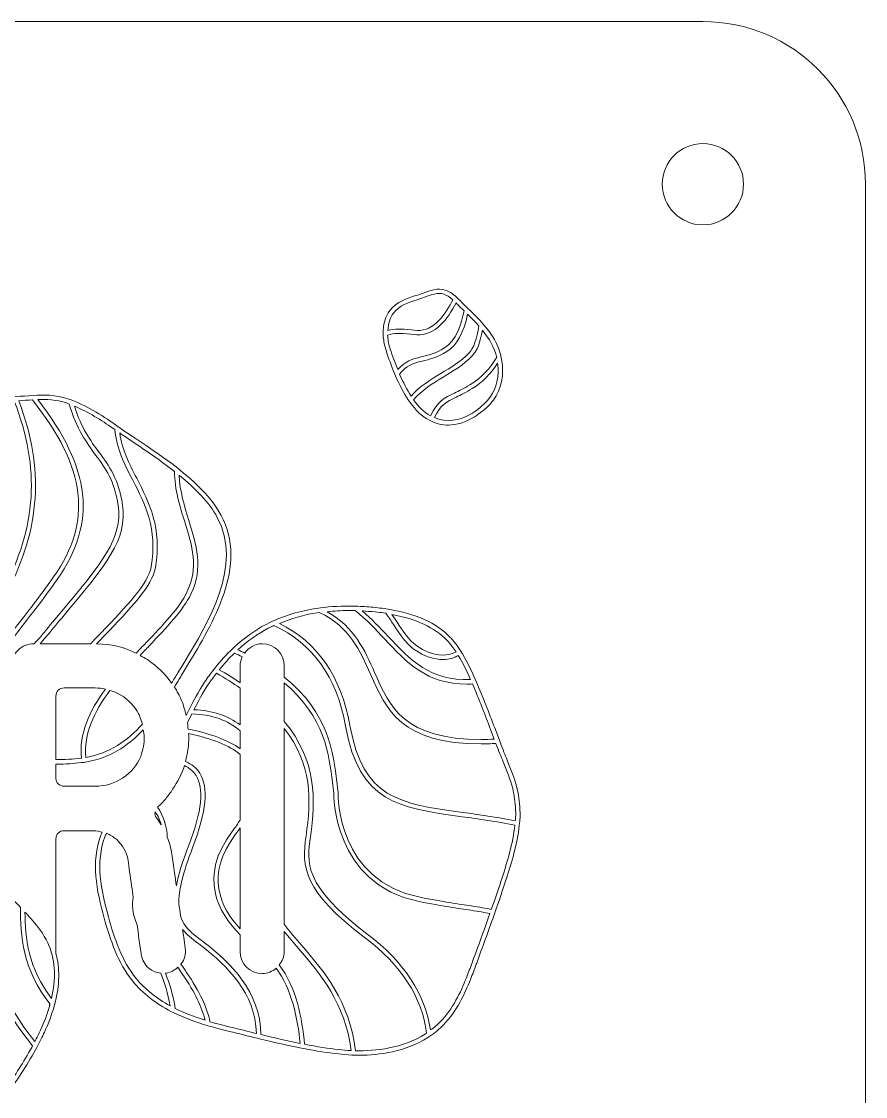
# Model space of a CAD drawing. Header units: inches. Extents: x -30 to 40, y -40 to 30.
# Drawn here: x 3.68 to 40, y -16.26 to 30 of the extents above; entities that cross this region are included whole.
import ezdxf

# ---------------------------------------------------------------- set-up
doc = ezdxf.new("R2010")
doc.units = ezdxf.units.IN
doc.header["$MEASUREMENT"] = 0
doc.layers.add('Top', color=7, linetype='Continuous')

# ---------------------------------------------------------------- blocks, each defined once
blk = doc.blocks.new('block 35')
at = {"layer": 'Top', "lineweight": 0}
blk.add_open_spline([(-30, -33), (-30, -36.866), (-26.866, -40), (-23, -40), (-23, -40), (32.999, -40), (32.999, -40), (36.866, -40), (40, -36.866), (40, -33), (40, -33), (40, 23), (40, 23), (40, 26.866), (36.866, 30), (32.999, 30), (32.999, 30), (-23, 30), (-23, 30), (-26.866, 30), (-30, 26.866), (-30, 23), (-30, 23), (-30, -33), (-30, -33)], degree=3, knots=[0, 0, 0, 0, 1, 1, 1, 2, 2, 2, 3, 3, 3, 4, 4, 4, 5, 5, 5, 6, 6, 6, 7, 7, 7, 8, 8, 8, 8], dxfattribs=at)
blk = doc.blocks.new('block 39')
at = {"layer": 'Top', "lineweight": 0}
blk.add_open_spline([(31.25, 23), (31.25, 22.034), (32.033, 21.25), (33, 21.25), (33.967, 21.25), (34.75, 22.034), (34.75, 23), (34.75, 23.966), (33.967, 24.75), (33, 24.75), (32.033, 24.75), (31.25, 23.966), (31.25, 23)], degree=3, knots=[0, 0, 0, 0, 1, 1, 1, 2, 2, 2, 3, 3, 3, 4, 4, 4, 4], dxfattribs=at)
blk = doc.blocks.new('block 41')
at = {"layer": 'Top', "lineweight": 0}
for points, knots in [([(19.365, 15.851), (19.471, 15.516), (19.594, 15.183), (19.73, 14.859), (19.73, 14.859), (19.772, 14.759), (19.772, 14.759), (19.941, 14.369), (20.126, 14.021), (20.318, 13.725), (20.318, 13.725), (20.4, 13.607), (20.4, 13.607), (20.4, 13.607), (20.4, 13.606), (20.4, 13.606), (20.638, 13.273), (20.908, 13.021), (21.208, 12.856), (21.208, 12.856), (21.292, 12.813), (21.292, 12.813), (21.536, 12.694), (21.791, 12.634), (22.051, 12.634), (22.413, 12.634), (22.785, 12.75), (23.153, 12.978), (23.215, 13.017), (23.276, 13.057), (23.337, 13.098), (23.61, 13.288), (23.824, 13.489), (23.989, 13.711), (24.336, 14.178), (24.46, 14.796), (24.34, 15.453), (24.34, 15.453), (24.309, 15.601), (24.309, 15.601), (24.307, 15.616), (24.304, 15.632), (24.299, 15.648), (24.185, 16.093), (23.941, 16.527), (23.552, 16.976), (23.552, 16.976), (23.475, 17.063), (23.475, 17.063), (23.27, 17.291), (23.055, 17.497), (22.89, 17.651), (22.89, 17.651), (22.809, 17.728), (22.809, 17.728), (22.759, 17.777), (22.707, 17.83), (22.654, 17.884), (22.595, 17.944), (22.535, 18.005), (22.472, 18.066), (22.472, 18.066), (22.401, 18.132), (22.401, 18.132), (22.219, 18.299), (22.064, 18.398), (21.915, 18.446), (21.588, 18.551), (21.255, 18.425), (20.961, 18.313), (20.856, 18.274), (20.753, 18.235), (20.654, 18.208), (20.262, 18.099), (19.821, 17.939), (19.535, 17.568), (19.33, 17.305), (19.229, 16.954), (19.242, 16.551), (19.242, 16.551), (19.249, 16.436), (19.249, 16.436), (19.265, 16.242), (19.305, 16.045), (19.365, 15.851)], [0, 0, 0, 0, 1, 1, 1, 2, 2, 2, 3, 3, 3, 4, 4, 4, 5, 5, 5, 6, 6, 6, 7, 7, 7, 8, 8, 8, 9, 9, 9, 10, 10, 10, 11, 11, 11, 12, 12, 12, 13, 13, 13, 14, 14, 14, 15, 15, 15, 16, 16, 16, 17, 17, 17, 18, 18, 18, 19, 19, 19, 20, 20, 20, 21, 21, 21, 22, 22, 22, 23, 23, 23, 24, 24, 24, 25, 25, 25, 26, 26, 26, 27, 27, 27, 28, 28, 28, 28]), ([(19.683, 17.453), (19.936, 17.779), (20.342, 17.926), (20.705, 18.027), (20.809, 18.055), (20.918, 18.096), (21.027, 18.137), (21.306, 18.242), (21.592, 18.352), (21.858, 18.267), (21.97, 18.231), (22.095, 18.148), (22.238, 18.022), (21.964, 17.476), (21.423, 16.644), (20.7, 16.711), (20.7, 16.711), (20.448, 16.734), (20.448, 16.734), (19.995, 16.776), (19.734, 16.793), (19.446, 16.699), (19.459, 16.994), (19.529, 17.254), (19.683, 17.453)], [0, 0, 0, 0, 1, 1, 1, 2, 2, 2, 3, 3, 3, 4, 4, 4, 5, 5, 5, 6, 6, 6, 7, 7, 7, 8, 8, 8, 8]), ([(22.519, 17.752), (22.574, 17.696), (22.627, 17.643), (22.679, 17.592), (22.679, 17.592), (22.723, 17.551), (22.723, 17.551), (22.613, 16.985), (22.382, 16.268), (21.883, 15.958), (21.502, 15.722), (21.172, 15.64), (20.88, 15.568), (20.505, 15.477), (20.178, 15.381), (19.869, 15.025), (19.751, 15.314), (19.639, 15.61), (19.546, 15.907), (19.488, 16.089), (19.451, 16.271), (19.437, 16.449), (19.437, 16.449), (19.434, 16.498), (19.434, 16.498), (19.714, 16.607), (19.939, 16.592), (20.431, 16.547), (20.431, 16.547), (20.684, 16.524), (20.684, 16.524), (21.472, 16.462), (22.029, 17.204), (22.381, 17.89), (22.428, 17.844), (22.475, 17.798), (22.519, 17.752)], [0, 0, 0, 0, 1, 1, 1, 2, 2, 2, 3, 3, 3, 4, 4, 4, 5, 5, 5, 6, 6, 6, 7, 7, 7, 8, 8, 8, 9, 9, 9, 10, 10, 10, 11, 11, 11, 12, 12, 12, 12]), ([(23.334, 16.938), (23.334, 16.938), (23.357, 16.913), (23.357, 16.913), (23.28, 16.35), (23.137, 15.942), (22.939, 15.739), (22.574, 15.363), (22.142, 15.106), (21.725, 14.857), (21.277, 14.589), (20.819, 14.307), (20.443, 13.884), (20.268, 14.16), (20.101, 14.476), (19.947, 14.83), (20.236, 15.209), (20.541, 15.292), (20.924, 15.386), (21.23, 15.461), (21.576, 15.546), (21.982, 15.798), (22.41, 16.064), (22.707, 16.61), (22.878, 17.402), (23.02, 17.266), (23.178, 17.112), (23.334, 16.938)], [0, 0, 0, 0, 1, 1, 1, 2, 2, 2, 3, 3, 3, 4, 4, 4, 5, 5, 5, 6, 6, 6, 7, 7, 7, 8, 8, 8, 9, 9, 9, 9]), ([(24.117, 15.601), (24.117, 15.601), (24.127, 15.557), (24.127, 15.557), (23.853, 15.07), (23.468, 14.668), (22.975, 14.366), (22.712, 14.204), (22.497, 14.102), (22.307, 14.012), (21.872, 13.805), (21.578, 13.659), (21.28, 13.034), (21.015, 13.184), (20.771, 13.411), (20.554, 13.715), (20.554, 13.715), (20.549, 13.722), (20.549, 13.722), (20.909, 14.144), (21.352, 14.414), (21.822, 14.695), (22.249, 14.95), (22.691, 15.214), (23.074, 15.608), (23.281, 15.821), (23.426, 16.2), (23.515, 16.72), (23.819, 16.342), (24.021, 15.974), (24.117, 15.601)], [0, 0, 0, 0, 1, 1, 1, 2, 2, 2, 3, 3, 3, 4, 4, 4, 5, 5, 5, 6, 6, 6, 7, 7, 7, 8, 8, 8, 9, 9, 9, 10, 10, 10, 10]), ([(23.838, 13.823), (23.685, 13.618), (23.487, 13.431), (23.23, 13.253), (23.172, 13.213), (23.113, 13.175), (23.054, 13.138), (22.505, 12.798), (21.952, 12.743), (21.451, 12.957), (21.718, 13.518), (21.963, 13.64), (22.388, 13.842), (22.582, 13.934), (22.802, 14.038), (23.073, 14.205), (23.532, 14.486), (23.887, 14.862), (24.167, 15.297), (24.241, 14.739), (24.132, 14.219), (23.838, 13.823)], [0, 0, 0, 0, 1, 1, 1, 2, 2, 2, 3, 3, 3, 4, 4, 4, 5, 5, 5, 6, 6, 6, 7, 7, 7, 7])]:
    blk.add_open_spline(points, degree=3, knots=knots, dxfattribs=at)
blk = doc.blocks.new('block 42')
at = {"layer": 'Top', "lineweight": 0}
for points, knots in [([(25.027, -3.083), (25.027, -3.083), (24.999, -2.953), (24.999, -2.953), (24.894, -2.559), (24.742, -2.185), (24.582, -1.789), (24.536, -1.674), (24.488, -1.556), (24.441, -1.436), (24.389, -1.304), (24.337, -1.171), (24.286, -1.039), (24.286, -1.039), (24.041, -0.397), (24.041, -0.397), (23.79, 0.261), (23.53, 0.941), (23.246, 1.601), (23.246, 1.601), (23.2, 1.707), (23.2, 1.707), (23.03, 2.097), (22.826, 2.546), (22.562, 2.95), (22.562, 2.95), (22.469, 3.074), (22.469, 3.074), (22.469, 3.074), (22.476, 3.079), (22.476, 3.079), (22.476, 3.079), (22.421, 3.153), (22.421, 3.153), (22.323, 3.285), (22.227, 3.399), (22.129, 3.5), (21.524, 4.125), (20.65, 4.522), (19.455, 4.713), (19.455, 4.713), (19.29, 4.738), (19.29, 4.738), (19.163, 4.756), (19.037, 4.772), (18.911, 4.785), (18.664, 4.81), (18.411, 4.828), (18.158, 4.837), (18.158, 4.837), (17.967, 4.844), (17.967, 4.844), (17.479, 4.853), (16.999, 4.83), (16.545, 4.772), (16.545, 4.772), (16.378, 4.748), (16.378, 4.748), (15.647, 4.639), (14.97, 4.434), (14.37, 4.14), (14.37, 4.14), (14.207, 4.06), (14.207, 4.06), (13.726, 3.808), (13.262, 3.475), (12.828, 3.072), (12.828, 3.072), (12.751, 3.001), (12.751, 3.001), (12.496, 2.758), (12.247, 2.486), (12.012, 2.192), (12.012, 2.192), (11.951, 2.115), (11.951, 2.115), (11.816, 1.943), (11.685, 1.762), (11.56, 1.579), (11.289, 1.177), (11.064, 0.744), (10.88, 0.373), (10.88, 0.373), (10.764, 0.135), (10.764, 0.135), (10.713, 0.351), (10.656, 0.566), (10.57, 0.781), (10.481, 0.988), (10.374, 1.18), (10.256, 1.364), (10.361, 1.535), (10.465, 1.706), (10.568, 1.877), (10.568, 1.877), (10.822, 2.297), (10.822, 2.297), (11.921, 4.112), (13.428, 6.597), (12.27, 8.75), (11.563, 10.067), (9.903, 11.178), (8.57, 12.07), (8.269, 12.271), (7.983, 12.463), (7.723, 12.646), (7.114, 13.074), (6.443, 13.506), (5.675, 13.766), (5.124, 13.941), (4.631, 13.94), (4.182, 13.913), (3.685, 13.874), (3.188, 13.843), (2.69, 13.811), (2.225, 13.782), (1.761, 13.753), (1.285, 13.715), (1.285, 13.715), (1.271, 13.712), (1.271, 13.712), (1.271, 13.712), (1.27, 13.715), (1.27, 13.715), (1.27, 13.715), (1.203, 13.71), (1.203, 13.71), (0.815, 13.678), (0.472, 13.643), (0.155, 13.602), (-0.202, 13.555), (-0.666, 13.475), (-1.1, 13.274), (-1.1, 13.274), (-1.193, 13.232), (-1.193, 13.232), (-1.434, 13.11), (-1.657, 12.953), (-1.875, 12.75), (-1.875, 12.75), (-1.965, 12.663), (-1.965, 12.663), (-4.034, 10.588), (-4.3, 6.958), (-2.585, 4.519), (-2.584, 4.518), (-2.584, 4.517), (-2.583, 4.515), (-2.583, 4.515), (-2.582, 4.516), (-2.582, 4.516), (-2.565, 4.492), (-2.555, 4.464), (-2.538, 4.44), (-2.538, 4.44), (-2.469, 4.348), (-2.469, 4.348), (-2.42, 4.282), (-2.37, 4.213), (-2.323, 4.159), (-2.158, 3.951), (-1.964, 3.737), (-1.711, 3.488), (-1.615, 3.394), (-1.518, 3.302), (-1.421, 3.209), (-2.003, 3.167), (-2.562, 2.986), (-3.095, 2.646), (-3.151, 2.608), (-3.199, 2.563), (-3.252, 2.522), (-4.254, 3.997), (-5.68, 4.59), (-6.792, 4.811), (-7.395, 4.922), (-7.937, 4.958), (-8.447, 4.924), (-8.447, 4.924), (-8.743, 4.895), (-8.743, 4.895), (-9.323, 4.821), (-9.851, 4.651), (-10.358, 4.375), (-10.736, 4.171), (-11.076, 3.922), (-11.379, 3.628), (-11.379, 3.628), (-11.411, 3.587), (-11.411, 3.587), (-11.411, 3.587), (-11.418, 3.588), (-11.418, 3.588), (-11.418, 3.588), (-11.453, 3.553), (-11.453, 3.553), (-11.601, 3.4), (-11.739, 3.236), (-11.865, 3.063), (-11.865, 3.063), (-11.922, 2.983), (-11.922, 2.983), (-12.015, 2.847), (-12.103, 2.706), (-12.181, 2.563), (-12.181, 2.563), (-12.229, 2.475), (-12.229, 2.475), (-12.413, 2.128), (-12.568, 1.747), (-12.702, 1.31), (-12.702, 1.31), (-12.746, 1.159), (-12.746, 1.159), (-12.938, 0.496), (-13.065, -0.215), (-13.178, -0.885), (-13.178, -0.885), (-13.21, -1.083), (-13.21, -1.083), (-13.303, -1.635), (-13.418, -2.2), (-13.549, -2.763), (-13.549, -2.763), (-13.592, -2.947), (-13.592, -2.947), (-13.739, -3.558), (-13.91, -4.169), (-14.098, -4.764), (-14.098, -4.764), (-14.239, -5.219), (-14.239, -5.219), (-14.351, -5.602), (-14.457, -6.054), (-14.397, -6.511), (-14.322, -7.072), (-14.059, -7.673), (-13.569, -8.404), (-13.569, -8.404), (-13.478, -8.539), (-13.478, -8.539), (-13.296, -8.804), (-13.104, -9.062), (-12.922, -9.301), (-12.922, -9.301), (-12.838, -9.412), (-12.838, -9.412), (-12.6, -9.727), (-12.403, -9.988), (-12.226, -10.249), (-12.226, -10.249), (-12.102, -10.437), (-12.102, -10.437), (-11.704, -11.063), (-11.359, -11.642), (-11.049, -12.204), (-11.049, -12.204), (-10.947, -12.39), (-10.947, -12.39), (-10.478, -13.258), (-10.104, -14.062), (-9.804, -14.849), (-9.804, -14.849), (-9.695, -15.145), (-9.695, -15.145), (-9.648, -15.272), (-9.602, -15.399), (-9.557, -15.527), (-9.501, -15.681), (-9.446, -15.835), (-9.388, -15.99), (-9.388, -15.99), (-9.326, -16.154), (-9.326, -16.154), (-9.11, -16.719), (-8.83, -17.374), (-8.388, -17.947), (-7.812, -18.691), (-6.888, -19.371), (-5.784, -19.86), (-5.784, -19.86), (-5.667, -19.911), (-5.667, -19.911), (-4.832, -20.267), (-3.941, -20.494), (-3.091, -20.568), (-3.091, -20.568), (-2.984, -20.576), (-2.984, -20.576), (-2.815, -20.588), (-2.649, -20.594), (-2.487, -20.594), (-1.75, -20.594), (-1.084, -20.47), (-0.501, -20.221), (-0.501, -20.221), (-0.404, -20.179), (-0.404, -20.179), (-0.218, -20.094), (-0.042, -19.997), (0.117, -19.89), (0.834, -19.408), (1.343, -18.686), (1.843, -17.926), (1.843, -17.926), (1.915, -17.816), (1.915, -17.816), (2.131, -17.487), (2.384, -17.128), (2.653, -16.747), (2.775, -16.574), (2.9, -16.396), (3.027, -16.214), (3.027, -16.214), (3.082, -16.134), (3.082, -16.134), (3.435, -15.625), (3.889, -14.949), (4.28, -14.242), (4.28, -14.242), (4.331, -14.15), (4.331, -14.15), (4.46, -13.909), (4.57, -13.692), (4.666, -13.484), (4.844, -13.096), (4.986, -12.717), (5.088, -12.358), (5.088, -12.358), (5.103, -12.303), (5.103, -12.303), (5.103, -12.303), (5.092, -12.293), (5.092, -12.293), (5.092, -12.293), (5.11, -12.276), (5.11, -12.276), (5.11, -12.276), (5.117, -12.25), (5.117, -12.25), (5.327, -11.453), (5.332, -10.744), (5.155, -10.089), (5.158, -10.061), (5.161, -10.034), (5.161, -10.006), (5.161, -10.004), (5.161, -10.002), (5.161, -10), (5.161, -9.999), (5.161, -9.998), (5.161, -9.996), (5.161, -9.996), (5.161, -9.947), (5.161, -9.947), (5.161, -9.947), (5.161, -5.647), (5.161, -5.647), (5.161, -5.647), (5.161, -5.17), (5.161, -5.17), (5.161, -5.066), (5.194, -4.983), (5.259, -4.918), (5.323, -4.853), (5.407, -4.821), (5.51, -4.821), (5.51, -4.821), (6.79, -4.821), (6.79, -4.821), (6.916, -4.821), (7.031, -4.855), (7.148, -4.885), (7.13, -4.928), (7.104, -4.97), (7.088, -5.013), (6.662, -6.154), (6.906, -7.4), (7.234, -8.577), (7.499, -9.525), (7.83, -10.511), (8.465, -11.294), (8.882, -11.811), (9.445, -12.252), (10.139, -12.607), (10.139, -12.607), (10.235, -12.654), (10.235, -12.654), (10.656, -12.862), (11.133, -13.044), (11.653, -13.196), (11.653, -13.196), (11.749, -13.224), (11.749, -13.224), (11.874, -13.259), (11.999, -13.293), (12.123, -13.324), (12.123, -13.324), (12.631, -13.452), (12.631, -13.452), (13.025, -13.552), (13.423, -13.652), (13.822, -13.749), (13.822, -13.749), (13.914, -13.772), (13.914, -13.772), (14.59, -13.936), (15.183, -14.068), (15.729, -14.173), (15.729, -14.173), (15.824, -14.192), (15.824, -14.192), (16.376, -14.297), (16.863, -14.374), (17.313, -14.425), (17.497, -14.447), (17.69, -14.462), (17.887, -14.471), (17.887, -14.471), (17.98, -14.474), (17.98, -14.474), (18.057, -14.476), (18.137, -14.478), (18.22, -14.478), (19.071, -14.478), (20.201, -14.333), (21.166, -13.716), (21.166, -13.716), (21.256, -13.654), (21.256, -13.654), (21.476, -13.505), (21.666, -13.348), (21.835, -13.174), (22.407, -12.589), (22.745, -11.856), (23.001, -11.215), (23.087, -10.999), (23.167, -10.782), (23.246, -10.566), (23.246, -10.566), (23.266, -10.513), (23.266, -10.513), (23.514, -9.837), (23.76, -9.16), (24.001, -8.481), (24.001, -8.481), (24.031, -8.394), (24.031, -8.394), (24.232, -7.825), (24.394, -7.35), (24.54, -6.9), (24.764, -6.211), (25.01, -5.408), (25.101, -4.585), (25.101, -4.585), (25.111, -4.492), (25.111, -4.492), (25.121, -4.388), (25.131, -4.285), (25.136, -4.181), (25.136, -4.181), (25.138, -4.051), (25.138, -4.051), (25.121, -3.69), (25.085, -3.383), (25.027, -3.083)], [0, 0, 0, 0, 1, 1, 1, 2, 2, 2, 3, 3, 3, 4, 4, 4, 5, 5, 5, 6, 6, 6, 7, 7, 7, 8, 8, 8, 9, 9, 9, 10, 10, 10, 11, 11, 11, 12, 12, 12, 13, 13, 13, 14, 14, 14, 15, 15, 15, 16, 16, 16, 17, 17, 17, 18, 18, 18, 19, 19, 19, 20, 20, 20, 21, 21, 21, 22, 22, 22, 23, 23, 23, 24, 24, 24, 25, 25, 25, 26, 26, 26, 27, 27, 27, 28, 28, 28, 29, 29, 29, 30, 30, 30, 31, 31, 31, 32, 32, 32, 33, 33, 33, 34, 34, 34, 35, 35, 35, 36, 36, 36, 37, 37, 37, 38, 38, 38, 39, 39, 39, 40, 40, 40, 41, 41, 41, 42, 42, 42, 43, 43, 43, 44, 44, 44, 45, 45, 45, 46, 46, 46, 47, 47, 47, 48, 48, 48, 49, 49, 49, 50, 50, 50, 51, 51, 51, 52, 52, 52, 53, 53, 53, 54, 54, 54, 55, 55, 55, 56, 56, 56, 57, 57, 57, 58, 58, 58, 59, 59, 59, 60, 60, 60, 61, 61, 61, 62, 62, 62, 63, 63, 63, 64, 64, 64, 65, 65, 65, 66, 66, 66, 67, 67, 67, 68, 68, 68, 69, 69, 69, 70, 70, 70, 71, 71, 71, 72, 72, 72, 73, 73, 73, 74, 74, 74, 75, 75, 75, 76, 76, 76, 77, 77, 77, 78, 78, 78, 79, 79, 79, 80, 80, 80, 81, 81, 81, 82, 82, 82, 83, 83, 83, 84, 84, 84, 85, 85, 85, 86, 86, 86, 87, 87, 87, 88, 88, 88, 89, 89, 89, 90, 90, 90, 91, 91, 91, 92, 92, 92, 93, 93, 93, 94, 94, 94, 95, 95, 95, 96, 96, 96, 97, 97, 97, 98, 98, 98, 99, 99, 99, 100, 100, 100, 101, 101, 101, 102, 102, 102, 103, 103, 103, 104, 104, 104, 105, 105, 105, 106, 106, 106, 107, 107, 107, 108, 108, 108, 109, 109, 109, 110, 110, 110, 111, 111, 111, 112, 112, 112, 113, 113, 113, 114, 114, 114, 115, 115, 115, 116, 116, 116, 117, 117, 117, 118, 118, 118, 119, 119, 119, 120, 120, 120, 121, 121, 121, 122, 122, 122, 123, 123, 123, 124, 124, 124, 125, 125, 125, 126, 126, 126, 127, 127, 127, 128, 128, 128, 129, 129, 129, 130, 130, 130, 131, 131, 131, 132, 132, 132, 133, 133, 133, 134, 134, 134, 135, 135, 135, 136, 136, 136, 137, 137, 137, 138, 138, 138, 139, 139, 139, 140, 140, 140, 141, 141, 141, 142, 142, 142, 143, 143, 143, 144, 144, 144, 145, 145, 145, 146, 146, 146, 147, 147, 147, 148, 148, 148, 149, 149, 149, 150, 150, 150, 151, 151, 151, 152, 152, 152, 153, 153, 153, 154, 154, 154, 155, 155, 155, 155]), ([(2.702, 13.624), (2.925, 13.638), (3.147, 13.655), (3.369, 13.669), (4.485, 10.709), (4.34, 8.326), (2.866, 5.466), (2.559, 4.872), (2.306, 4.405), (2.083, 3.994), (1.672, 3.236), (1.407, 2.741), (1.232, 2.224), (0.984, 2.475), (0.698, 2.679), (0.376, 2.84), (0.503, 3.886), (0.779, 4.454), (1.354, 5.628), (1.575, 6.078), (1.849, 6.639), (2.173, 7.346), (3.37, 9.97), (2.75, 12.143), (2.139, 13.585), (2.327, 13.598), (2.514, 13.612), (2.702, 13.624)], [0, 0, 0, 0, 1, 1, 1, 2, 2, 2, 3, 3, 3, 4, 4, 4, 5, 5, 5, 6, 6, 6, 7, 7, 7, 8, 8, 8, 9, 9, 9, 9]), ([(5.058, 6.101), (4.427, 5.203), (3.917, 4.555), (3.509, 4.035), (2.776, 3.104), (2.299, 2.486), (1.842, 1.374), (1.783, 1.49), (1.724, 1.605), (1.654, 1.715), (1.57, 1.842), (1.478, 1.959), (1.38, 2.071), (1.55, 2.614), (1.819, 3.113), (2.249, 3.904), (2.461, 4.296), (2.725, 4.784), (3.033, 5.38), (4.506, 8.237), (4.662, 10.728), (3.563, 13.682), (3.757, 13.696), (3.952, 13.707), (4.146, 13.722), (6.469, 10.784), (6.744, 8.502), (5.058, 6.101)], [0, 0, 0, 0, 1, 1, 1, 2, 2, 2, 3, 3, 3, 4, 4, 4, 5, 5, 5, 6, 6, 6, 7, 7, 7, 8, 8, 8, 9, 9, 9, 9]), ([(5.616, 13.587), (5.655, 13.573), (5.691, 13.555), (5.73, 13.541), (6.052, 12.453), (6.485, 11.865), (6.869, 11.347), (7.303, 10.761), (7.678, 10.255), (7.835, 9.169), (8.038, 7.763), (7.171, 6.726), (5.269, 4.453), (5.051, 4.192), (4.818, 3.914), (4.572, 3.618), (4.465, 3.489), (4.346, 3.357), (4.225, 3.224), (4.225, 3.224), (4.212, 3.224), (4.212, 3.224), (3.94, 3.224), (3.714, 3.133), (3.533, 2.952), (3.339, 2.759), (3.243, 2.532), (3.243, 2.274), (3.243, 2.274), (3.243, 2.032), (3.243, 2.032), (2.716, 1.272), (2.289, 0.284), (2.266, -1.166), (2.132, -1.084), (2.01, -0.992), (1.897, -0.893), (1.915, -0.877), (1.937, -0.871), (1.955, -0.853), (2.142, -0.666), (2.236, -0.443), (2.236, -0.185), (2.236, 0.152), (2.184, 0.481), (2.081, 0.804), (2.044, 0.92), (1.996, 1.03), (1.949, 1.141), (2.42, 2.341), (2.9, 2.957), (3.656, 3.919), (4.067, 4.44), (4.578, 5.09), (5.212, 5.993), (6.934, 8.445), (6.683, 10.768), (4.375, 13.732), (4.757, 13.746), (5.169, 13.729), (5.616, 13.587)], [0, 0, 0, 0, 1, 1, 1, 2, 2, 2, 3, 3, 3, 4, 4, 4, 5, 5, 5, 6, 6, 6, 7, 7, 7, 8, 8, 8, 9, 9, 9, 10, 10, 10, 11, 11, 11, 12, 12, 12, 13, 13, 13, 14, 14, 14, 15, 15, 15, 16, 16, 16, 17, 17, 17, 18, 18, 18, 19, 19, 19, 20, 20, 20, 20]), ([(7.691, 12.441), (7.767, 11.622), (8.105, 10.958), (8.466, 10.258), (8.994, 9.236), (9.539, 8.18), (9.257, 6.536), (9.133, 5.812), (8.191, 4.831), (7.101, 3.695), (6.953, 3.541), (6.802, 3.382), (6.651, 3.224), (6.651, 3.224), (4.476, 3.224), (4.476, 3.224), (4.557, 3.315), (4.643, 3.408), (4.717, 3.498), (4.963, 3.794), (5.195, 4.071), (5.413, 4.332), (7.352, 6.65), (8.237, 7.707), (8.022, 9.196), (7.857, 10.329), (7.451, 10.878), (7.02, 11.459), (6.646, 11.964), (6.262, 12.491), (5.955, 13.45), (6.561, 13.196), (7.11, 12.846), (7.616, 12.492), (7.639, 12.475), (7.667, 12.457), (7.691, 12.441)], [0, 0, 0, 0, 1, 1, 1, 2, 2, 2, 3, 3, 3, 4, 4, 4, 5, 5, 5, 6, 6, 6, 7, 7, 7, 8, 8, 8, 9, 9, 9, 10, 10, 10, 11, 11, 11, 12, 12, 12, 12]), ([(10.257, 10.643), (10.274, 9.841), (10.489, 9.143), (10.7, 8.469), (11.029, 7.421), (11.313, 6.515), (10.798, 5.44), (10.486, 4.789), (9.78, 4.049), (9.033, 3.267), (8.894, 3.121), (8.753, 2.972), (8.612, 2.822), (8.087, 3.08), (7.518, 3.211), (6.907, 3.22), (7.017, 3.335), (7.128, 3.452), (7.237, 3.565), (8.348, 4.723), (9.309, 5.723), (9.443, 6.504), (9.735, 8.21), (9.175, 9.295), (8.634, 10.344), (8.306, 10.978), (8.006, 11.586), (7.904, 12.295), (8.087, 12.17), (8.266, 12.047), (8.465, 11.914), (9.037, 11.531), (9.667, 11.105), (10.257, 10.643)], [0, 0, 0, 0, 1, 1, 1, 2, 2, 2, 3, 3, 3, 4, 4, 4, 5, 5, 5, 6, 6, 6, 7, 7, 7, 8, 8, 8, 9, 9, 9, 10, 10, 10, 11, 11, 11, 11]), ([(12.105, 8.661), (13.212, 6.603), (11.737, 4.171), (10.661, 2.395), (10.661, 2.395), (10.407, 1.974), (10.407, 1.974), (10.318, 1.826), (10.228, 1.678), (10.137, 1.53), (9.858, 1.92), (9.517, 2.262), (9.096, 2.545), (8.994, 2.614), (8.887, 2.668), (8.781, 2.726), (8.911, 2.864), (9.041, 3.002), (9.17, 3.136), (9.927, 3.931), (10.643, 4.681), (10.968, 5.359), (11.514, 6.501), (11.206, 7.484), (10.88, 8.525), (10.687, 9.14), (10.497, 9.777), (10.457, 10.486), (11.142, 9.928), (11.751, 9.319), (12.105, 8.661)], [0, 0, 0, 0, 1, 1, 1, 2, 2, 2, 3, 3, 3, 4, 4, 4, 5, 5, 5, 6, 6, 6, 7, 7, 7, 8, 8, 8, 9, 9, 9, 10, 10, 10, 10]), ([(17.962, 4.656), (17.962, 4.656), (18.04, 4.653), (18.04, 4.653), (18.519, 4.269), (18.921, 3.842), (19.307, 3.427), (20.238, 2.431), (21.119, 1.486), (22.85, 1.486), (22.926, 1.486), (23.006, 1.49), (23.086, 1.494), (23.364, 0.847), (23.619, 0.181), (23.865, -0.464), (23.865, -0.464), (24.024, -0.88), (24.024, -0.88), (23.836, -0.888), (23.649, -0.895), (23.476, -0.895), (20.138, -0.895), (19.521, 0.51), (18.87, 1.993), (18.449, 2.953), (18.004, 3.94), (16.835, 4.602), (17.132, 4.631), (17.432, 4.658), (17.745, 4.658), (17.817, 4.658), (17.89, 4.657), (17.962, 4.656)], [0, 0, 0, 0, 1, 1, 1, 2, 2, 2, 3, 3, 3, 4, 4, 4, 5, 5, 5, 6, 6, 6, 7, 7, 7, 8, 8, 8, 9, 9, 9, 10, 10, 10, 11, 11, 11, 11]), ([(19.263, 4.552), (19.263, 4.552), (19.36, 4.537), (19.36, 4.537), (19.475, 4.377), (19.581, 4.214), (19.683, 4.056), (19.949, 3.642), (20.201, 3.251), (20.582, 2.977), (21.009, 2.672), (21.45, 2.545), (21.826, 2.545), (22.088, 2.545), (22.305, 2.617), (22.475, 2.722), (22.683, 2.382), (22.858, 2.016), (23.004, 1.684), (21.259, 1.622), (20.412, 2.52), (19.445, 3.555), (19.106, 3.919), (18.746, 4.288), (18.341, 4.636), (18.526, 4.626), (18.711, 4.616), (18.891, 4.598), (19.015, 4.585), (19.14, 4.569), (19.263, 4.552)], [0, 0, 0, 0, 1, 1, 1, 2, 2, 2, 3, 3, 3, 4, 4, 4, 5, 5, 5, 6, 6, 6, 7, 7, 7, 8, 8, 8, 9, 9, 9, 10, 10, 10, 10]), ([(16.406, 4.562), (16.406, 4.562), (16.494, 4.574), (16.494, 4.574), (17.805, 3.948), (18.26, 2.916), (18.698, 1.917), (19.374, 0.377), (20.014, -1.083), (23.466, -1.083), (23.665, -1.083), (23.877, -1.077), (24.096, -1.067), (24.096, -1.067), (24.111, -1.106), (24.111, -1.106), (24.162, -1.24), (24.213, -1.373), (24.266, -1.505), (24.314, -1.626), (24.361, -1.744), (24.408, -1.86), (24.566, -2.25), (24.715, -2.619), (24.817, -2.997), (24.817, -2.997), (24.842, -3.12), (24.842, -3.12), (24.899, -3.41), (24.933, -3.709), (24.95, -4.053), (24.95, -4.053), (24.947, -4.172), (24.947, -4.172), (24.943, -4.246), (24.937, -4.319), (24.93, -4.392), (24.101, -4.232), (23.339, -4.124), (22.667, -4.031), (19.904, -3.648), (18.382, -3.438), (17.813, -0.292), (17.43, 1.832), (16.404, 3.302), (14.776, 4.098), (15.279, 4.308), (15.817, 4.474), (16.406, 4.562)], [0, 0, 0, 0, 1, 1, 1, 2, 2, 2, 3, 3, 3, 4, 4, 4, 5, 5, 5, 6, 6, 6, 7, 7, 7, 8, 8, 8, 9, 9, 9, 10, 10, 10, 11, 11, 11, 12, 12, 12, 13, 13, 13, 14, 14, 14, 15, 15, 15, 16, 16, 16, 16]), ([(22.214, 3.114), (22.214, 3.114), (22.206, 3.108), (22.206, 3.108), (22.206, 3.108), (22.377, 2.883), (22.377, 2.883), (22.016, 2.655), (21.327, 2.676), (20.692, 3.131), (20.34, 3.383), (20.097, 3.759), (19.841, 4.158), (19.772, 4.265), (19.696, 4.375), (19.621, 4.485), (20.668, 4.289), (21.453, 3.928), (21.994, 3.369), (22.067, 3.293), (22.141, 3.209), (22.214, 3.114)], [0, 0, 0, 0, 1, 1, 1, 2, 2, 2, 3, 3, 3, 4, 4, 4, 5, 5, 5, 6, 6, 6, 7, 7, 7, 7]), ([(24.362, -6.842), (24.227, -7.254), (24.077, -7.696), (23.897, -8.204), (23.667, -8.155), (23.401, -8.113), (23.036, -8.058), (22.521, -7.981), (21.816, -7.876), (20.828, -7.682), (17.272, -6.985), (17.298, -3.348), (17.301, -3.178), (17.279, -3.034), (17.261, -2.877), (17.243, -2.708), (17.11, -1.53), (16.899, 0.262), (14.986, 1.786), (14.986, 1.786), (14.986, 2.274), (14.986, 2.274), (14.986, 2.799), (14.561, 3.224), (14.036, 3.224), (13.721, 3.224), (13.456, 3.061), (13.283, 2.825), (13.186, 2.871), (13.09, 2.917), (12.989, 2.962), (13.401, 3.34), (13.84, 3.655), (14.297, 3.895), (14.297, 3.895), (14.452, 3.971), (14.452, 3.971), (14.481, 3.985), (14.514, 3.993), (14.543, 4.006), (16.205, 3.258), (17.244, 1.803), (17.628, -0.325), (18.22, -3.606), (19.884, -3.836), (22.641, -4.217), (23.316, -4.311), (24.081, -4.419), (24.912, -4.58), (24.821, -5.379), (24.581, -6.166), (24.362, -6.842)], [0, 0, 0, 0, 1, 1, 1, 2, 2, 2, 3, 3, 3, 4, 4, 4, 5, 5, 5, 6, 6, 6, 7, 7, 7, 8, 8, 8, 9, 9, 9, 10, 10, 10, 11, 11, 11, 12, 12, 12, 13, 13, 13, 14, 14, 14, 15, 15, 15, 16, 16, 16, 17, 17, 17, 17]), ([(12.841, 2.822), (12.959, 2.772), (13.066, 2.719), (13.176, 2.667), (13.121, 2.546), (13.086, 2.415), (13.086, 2.274), (13.086, 2.274), (13.086, 1.542), (13.086, 1.542), (12.81, 1.731), (12.515, 1.92), (12.191, 2.109), (12.4, 2.367), (12.619, 2.606), (12.841, 2.822)], [0, 0, 0, 0, 1, 1, 1, 2, 2, 2, 3, 3, 3, 4, 4, 4, 5, 5, 5, 5]), ([(11.717, 1.473), (11.83, 1.641), (11.95, 1.804), (12.071, 1.962), (12.444, 1.745), (12.777, 1.529), (13.086, 1.314), (13.086, 1.314), (13.086, -0.27), (13.086, -0.27), (12.568, 0.134), (11.903, 0.353), (11.098, 0.384), (11.27, 0.728), (11.472, 1.113), (11.717, 1.473)], [0, 0, 0, 0, 1, 1, 1, 2, 2, 2, 3, 3, 3, 4, 4, 4, 5, 5, 5, 5]), ([(23.089, -10.448), (23.089, -10.448), (23.07, -10.501), (23.07, -10.501), (22.99, -10.716), (22.91, -10.931), (22.825, -11.145), (22.577, -11.768), (22.249, -12.481), (21.7, -13.043), (21.577, -13.169), (21.428, -13.281), (21.276, -13.394), (21.054, -11.851), (20.14, -10.458), (18.544, -9.253), (15.804, -7.183), (15.952, -6.158), (16.111, -5.073), (16.342, -3.483), (16.396, -1.819), (14.986, -0.124), (14.986, -0.124), (14.986, 1.544), (14.986, 1.544), (16.735, 0.083), (16.929, -1.608), (17.056, -2.729), (17.074, -2.901), (17.093, -3.06), (17.113, -3.19), (17.112, -3.229), (17.079, -7.139), (20.791, -7.867), (21.784, -8.061), (22.492, -8.167), (23.008, -8.244), (23.359, -8.297), (23.615, -8.338), (23.835, -8.384), (23.835, -8.384), (23.823, -8.419), (23.823, -8.419), (23.583, -9.097), (23.337, -9.773), (23.089, -10.448)], [0, 0, 0, 0, 1, 1, 1, 2, 2, 2, 3, 3, 3, 4, 4, 4, 5, 5, 5, 6, 6, 6, 7, 7, 7, 8, 8, 8, 9, 9, 9, 10, 10, 10, 11, 11, 11, 12, 12, 12, 13, 13, 13, 14, 14, 14, 15, 15, 15, 15]), ([(5.161, 0.975), (5.161, 1.078), (5.194, 1.162), (5.259, 1.227), (5.323, 1.292), (5.407, 1.324), (5.51, 1.324), (5.51, 1.324), (6.848, 1.324), (6.848, 1.324), (6.998, 1.324), (7.146, 1.305), (7.293, 1.273), (6.607, 0.339), (6.141, -0.653), (6.26, -1.701), (6.26, -1.701), (6.238, -1.703), (6.238, -1.703), (5.897, -1.746), (5.532, -1.76), (5.161, -1.759), (5.161, -1.759), (5.161, 0.975), (5.161, 0.975)], [0, 0, 0, 0, 1, 1, 1, 2, 2, 2, 3, 3, 3, 4, 4, 4, 5, 5, 5, 6, 6, 6, 7, 7, 7, 8, 8, 8, 8]), ([(6.447, -1.664), (6.339, -0.663), (6.803, 0.301), (7.483, 1.213), (7.549, 1.191), (7.616, 1.178), (7.681, 1.15), (8.056, 0.995), (8.366, 0.742), (8.612, 0.394), (8.738, 0.191), (8.823, -0.018), (8.881, -0.232), (8.242, -0.945), (7.474, -1.487), (6.447, -1.664)], [0, 0, 0, 0, 1, 1, 1, 2, 2, 2, 3, 3, 3, 4, 4, 4, 5, 5, 5, 5]), ([(11.007, 0.204), (11.875, 0.186), (12.567, -0.064), (13.086, -0.523), (13.086, -0.523), (13.086, -1.291), (13.086, -1.291), (12.585, -0.93), (11.838, -0.651), (10.846, -0.443), (10.839, -0.353), (10.834, -0.264), (10.82, -0.176), (10.82, -0.176), (11.007, 0.204), (11.007, 0.204)], [0, 0, 0, 0, 1, 1, 1, 2, 2, 2, 3, 3, 3, 4, 4, 4, 5, 5, 5, 5]), ([(18.054, -14.286), (17.796, -12.159), (16.707, -10.885), (15.741, -9.763), (15.468, -9.446), (15.21, -9.142), (14.986, -8.836), (14.986, -8.836), (14.986, -0.416), (14.986, -0.416), (16.198, -1.975), (16.149, -3.502), (15.924, -5.046), (15.729, -6.387), (15.798, -7.415), (18.431, -9.402), (20.022, -10.605), (20.921, -11.992), (21.109, -13.527), (21.109, -13.527), (21.063, -13.559), (21.063, -13.559), (20.072, -14.191), (18.9, -14.302), (18.054, -14.286)], [0, 0, 0, 0, 1, 1, 1, 2, 2, 2, 3, 3, 3, 4, 4, 4, 5, 5, 5, 6, 6, 6, 7, 7, 7, 8, 8, 8, 8]), ([(6.829, -2.902), (6.829, -2.902), (6.809, -2.902), (6.809, -2.902), (6.809, -2.902), (6.79, -2.902), (6.79, -2.902), (6.79, -2.902), (5.51, -2.902), (5.51, -2.902), (5.407, -2.902), (5.323, -2.87), (5.259, -2.805), (5.194, -2.74), (5.161, -2.663), (5.161, -2.572), (5.161, -2.572), (5.161, -1.952), (5.161, -1.952), (5.171, -1.952), (5.181, -1.953), (5.191, -1.953), (5.56, -1.953), (5.92, -1.932), (6.262, -1.89), (6.262, -1.89), (6.356, -1.878), (6.356, -1.878), (7.443, -1.725), (8.25, -1.19), (8.916, -0.48), (8.931, -0.583), (8.961, -0.683), (8.961, -0.789), (8.961, -1.06), (8.909, -1.338), (8.806, -1.622), (8.651, -2.01), (8.392, -2.32), (8.03, -2.553), (7.681, -2.786), (7.287, -2.902), (6.848, -2.902), (6.848, -2.902), (6.829, -2.902), (6.829, -2.902)], [0, 0, 0, 0, 1, 1, 1, 2, 2, 2, 3, 3, 3, 4, 4, 4, 5, 5, 5, 6, 6, 6, 7, 7, 7, 8, 8, 8, 9, 9, 9, 10, 10, 10, 11, 11, 11, 12, 12, 12, 13, 13, 13, 14, 14, 14, 15, 15, 15, 15]), ([(11.55, -9.637), (11.491, -9.591), (11.431, -9.547), (11.372, -9.502), (10.998, -9.222), (10.664, -8.965), (10.521, -8.486), (10.497, -8.315), (10.473, -8.138), (10.449, -7.961), (10.444, -7.414), (10.611, -6.651), (11.052, -5.512), (11.639, -3.995), (11.736, -2.958), (11.349, -2.342), (11.209, -2.119), (11.006, -1.955), (10.738, -1.837), (10.827, -1.504), (10.88, -1.157), (10.88, -0.789), (10.88, -0.738), (10.867, -0.69), (10.865, -0.639), (11.887, -0.858), (12.623, -1.154), (13.086, -1.533), (13.086, -1.533), (13.086, -4.362), (13.086, -4.362), (12.984, -4.522), (12.872, -4.685), (12.743, -4.855), (11.272, -6.805), (12.133, -8.33), (13.086, -9.305), (13.086, -9.305), (13.086, -10.016), (13.086, -10.016), (13.086, -10.54), (13.511, -10.966), (14.036, -10.966), (14.268, -10.966), (14.473, -10.873), (14.638, -10.735), (15.307, -11.619), (15.571, -12.909), (15.663, -13.968), (15.153, -13.867), (14.602, -13.745), (13.979, -13.594), (13.961, -11.747), (12.678, -10.51), (11.55, -9.637)], [0, 0, 0, 0, 1, 1, 1, 2, 2, 2, 3, 3, 3, 4, 4, 4, 5, 5, 5, 6, 6, 6, 7, 7, 7, 8, 8, 8, 9, 9, 9, 10, 10, 10, 11, 11, 11, 12, 12, 12, 13, 13, 13, 14, 14, 14, 15, 15, 15, 16, 16, 16, 17, 17, 17, 18, 18, 18, 18]), ([(10.344, -7.195), (10.319, -7.013), (10.294, -6.826), (10.269, -6.653), (10.224, -6.336), (10.182, -6.061), (10.143, -5.829), (10.109, -5.578), (10.042, -5.337), (9.952, -5.104), (9.935, -4.619), (9.796, -4.195), (9.535, -3.809), (9.539, -3.804), (9.538, -3.798), (9.542, -3.793), (9.659, -3.69), (9.771, -3.574), (9.882, -3.444), (9.991, -3.315), (10.091, -3.18), (10.182, -3.037), (10.406, -2.719), (10.574, -2.379), (10.69, -2.019), (10.91, -2.121), (11.075, -2.26), (11.189, -2.442), (11.543, -3.004), (11.441, -3.986), (10.877, -5.443), (10.602, -6.154), (10.434, -6.724), (10.344, -7.195)], [0, 0, 0, 0, 1, 1, 1, 2, 2, 2, 3, 3, 3, 4, 4, 4, 5, 5, 5, 6, 6, 6, 7, 7, 7, 8, 8, 8, 9, 9, 9, 10, 10, 10, 11, 11, 11, 11]), ([(9.437, -4.004), (9.548, -4.185), (9.639, -4.371), (9.693, -4.573), (9.629, -4.466), (9.561, -4.361), (9.484, -4.259), (9.432, -4.194), (9.413, -4.117), (9.426, -4.026), (9.427, -4.018), (9.435, -4.012), (9.437, -4.004)], [0, 0, 0, 0, 1, 1, 1, 2, 2, 2, 3, 3, 3, 4, 4, 4, 4]), ([(8.611, -11.175), (7.998, -10.419), (7.675, -9.456), (7.416, -8.527), (7.097, -7.381), (6.858, -6.169), (7.264, -5.08), (7.283, -5.03), (7.312, -4.981), (7.334, -4.931), (7.483, -4.993), (7.626, -5.075), (7.759, -5.189), (8.03, -5.422), (8.198, -5.726), (8.263, -6.1), (8.302, -6.385), (8.353, -6.75), (8.418, -7.195), (8.442, -7.36), (8.463, -7.519), (8.486, -7.682), (8.481, -7.714), (8.48, -7.74), (8.475, -7.774), (8.417, -8.158), (8.502, -8.506), (8.65, -8.866), (8.689, -9.149), (8.725, -9.413), (8.757, -9.638), (8.802, -9.955), (8.825, -10.119), (8.825, -10.132), (8.864, -10.378), (8.973, -10.578), (9.155, -10.733), (9.307, -10.864), (9.483, -10.927), (9.672, -10.947), (9.836, -11.353), (9.977, -11.822), (10.076, -12.355), (9.477, -12.027), (8.981, -11.633), (8.611, -11.175)], [0, 0, 0, 0, 1, 1, 1, 2, 2, 2, 3, 3, 3, 4, 4, 4, 5, 5, 5, 6, 6, 6, 7, 7, 7, 8, 8, 8, 9, 9, 9, 10, 10, 10, 11, 11, 11, 12, 12, 12, 13, 13, 13, 14, 14, 14, 15, 15, 15, 15]), ([(13.086, -9.041), (12.223, -8.106), (11.565, -6.729), (12.893, -4.969), (12.964, -4.876), (13.023, -4.787), (13.086, -4.697), (13.086, -4.697), (13.086, -9.041), (13.086, -9.041)], [0, 0, 0, 0, 1, 1, 1, 2, 2, 2, 3, 3, 3, 3]), ([(4.494, -13.406), (4.424, -13.558), (4.337, -13.725), (4.249, -13.893), (2.938, -12.22), (2.186, -10.578), (1.95, -8.872), (1.997, -8.762), (2.044, -8.654), (2.081, -8.539), (2.184, -8.216), (2.236, -7.887), (2.236, -7.551), (2.236, -7.292), (2.142, -7.069), (1.955, -6.882), (1.941, -6.868), (1.924, -6.864), (1.91, -6.851), (1.925, -6.689), (1.941, -6.526), (1.965, -6.361), (2.149, -6.573), (2.335, -6.785), (2.527, -6.992), (2.618, -7.09), (2.703, -7.182), (2.775, -7.256), (2.775, -7.256), (2.796, -7.277), (2.796, -7.277), (2.796, -7.277), (2.796, -7.277), (2.796, -7.277), (2.874, -7.355), (2.96, -7.439), (3.056, -7.532), (3.205, -7.678), (3.375, -7.843), (3.574, -8.049), (3.574, -8.049), (3.641, -8.119), (3.641, -8.119), (3.612, -9.298), (3.737, -10.823), (4.899, -12.27), (4.897, -12.279), (4.887, -12.288), (4.887, -12.297), (4.887, -12.314), (4.89, -12.33), (4.895, -12.345), (4.797, -12.684), (4.663, -13.04), (4.494, -13.406)], [0, 0, 0, 0, 1, 1, 1, 2, 2, 2, 3, 3, 3, 4, 4, 4, 5, 5, 5, 6, 6, 6, 7, 7, 7, 8, 8, 8, 9, 9, 9, 10, 10, 10, 11, 11, 11, 12, 12, 12, 13, 13, 13, 14, 14, 14, 15, 15, 15, 16, 16, 16, 17, 17, 17, 18, 18, 18, 18]), ([(4.968, -12.043), (3.982, -10.753), (3.818, -9.407), (3.828, -8.32), (3.845, -8.338), (3.861, -8.355), (3.878, -8.373), (3.974, -8.481), (4.07, -8.589), (4.163, -8.699), (4.163, -8.699), (4.236, -8.786), (4.236, -8.786), (4.45, -9.042), (4.716, -9.389), (4.873, -9.794), (5.137, -10.466), (5.162, -11.206), (4.968, -12.043)], [0, 0, 0, 0, 1, 1, 1, 2, 2, 2, 3, 3, 3, 4, 4, 4, 5, 5, 5, 6, 6, 6, 6]), ([(3.052, -15.845), (1.88, -14.033), (1.268, -12.079), (0.972, -10.203), (1.233, -9.993), (1.462, -9.743), (1.654, -9.45), (1.707, -9.366), (1.75, -9.277), (1.797, -9.19), (2.084, -10.848), (2.861, -12.449), (4.154, -14.08), (4.154, -14.08), (4.115, -14.15), (4.115, -14.15), (3.772, -14.773), (3.381, -15.364), (3.052, -15.845)], [0, 0, 0, 0, 1, 1, 1, 2, 2, 2, 3, 3, 3, 4, 4, 4, 5, 5, 5, 6, 6, 6, 6]), ([(12.168, -13.141), (12.046, -13.111), (11.923, -13.077), (11.802, -13.043), (11.802, -13.043), (11.787, -13.039), (11.787, -13.039), (11.671, -12.439), (11.336, -11.726), (10.781, -10.913), (10.696, -10.788), (10.62, -10.681), (10.54, -10.569), (10.54, -10.569), (10.54, -10.568), (10.541, -10.568), (10.702, -10.355), (10.764, -10.119), (10.725, -9.861), (10.725, -9.861), (10.667, -9.415), (10.667, -9.415), (10.647, -9.312), (10.627, -9.195), (10.606, -9.064), (10.786, -9.295), (11.017, -9.471), (11.259, -9.653), (11.317, -9.696), (11.376, -9.741), (11.435, -9.786), (12.518, -10.624), (13.746, -11.808), (13.787, -13.547), (13.415, -13.455), (13.044, -13.362), (12.677, -13.269), (12.677, -13.269), (12.168, -13.141), (12.168, -13.141)], [0, 0, 0, 0, 1, 1, 1, 2, 2, 2, 3, 3, 3, 4, 4, 4, 5, 5, 5, 6, 6, 6, 7, 7, 7, 8, 8, 8, 9, 9, 9, 10, 10, 10, 11, 11, 11, 12, 12, 12, 13, 13, 13, 13]), ([(15.86, -14.007), (15.86, -14.007), (15.855, -14.006), (15.855, -14.006), (15.764, -12.902), (15.49, -11.533), (14.769, -10.597), (14.897, -10.435), (14.986, -10.239), (14.986, -10.016), (14.986, -10.016), (14.986, -9.152), (14.986, -9.152), (15.176, -9.394), (15.383, -9.636), (15.599, -9.886), (16.542, -10.983), (17.604, -12.227), (17.862, -14.28), (17.682, -14.272), (17.504, -14.258), (17.335, -14.238), (16.889, -14.187), (16.406, -14.111), (15.86, -14.007)], [0, 0, 0, 0, 1, 1, 1, 2, 2, 2, 3, 3, 3, 4, 4, 4, 5, 5, 5, 6, 6, 6, 7, 7, 7, 8, 8, 8, 8]), ([(10.295, -12.474), (10.198, -11.887), (10.046, -11.39), (9.873, -10.952), (9.883, -10.949), (9.903, -10.95), (9.911, -10.946), (10.104, -10.917), (10.261, -10.823), (10.4, -10.697), (10.475, -10.803), (10.546, -10.902), (10.626, -11.019), (11.135, -11.766), (11.448, -12.418), (11.576, -12.972), (11.119, -12.832), (10.693, -12.67), (10.318, -12.485), (10.318, -12.485), (10.295, -12.474), (10.295, -12.474)], [0, 0, 0, 0, 1, 1, 1, 2, 2, 2, 3, 3, 3, 4, 4, 4, 5, 5, 5, 6, 6, 6, 7, 7, 7, 7])]:
    blk.add_open_spline(points, degree=3, knots=knots, dxfattribs=at)

msp = doc.modelspace()

# ---------------------------------------------------------------- block references
at = {"layer": 'Top'}
for name in ['block 35', 'block 39', 'block 41', 'block 42']:
    msp.add_blockref(name, (0, 0), dxfattribs=at)

doc.saveas('drawing.dxf')
